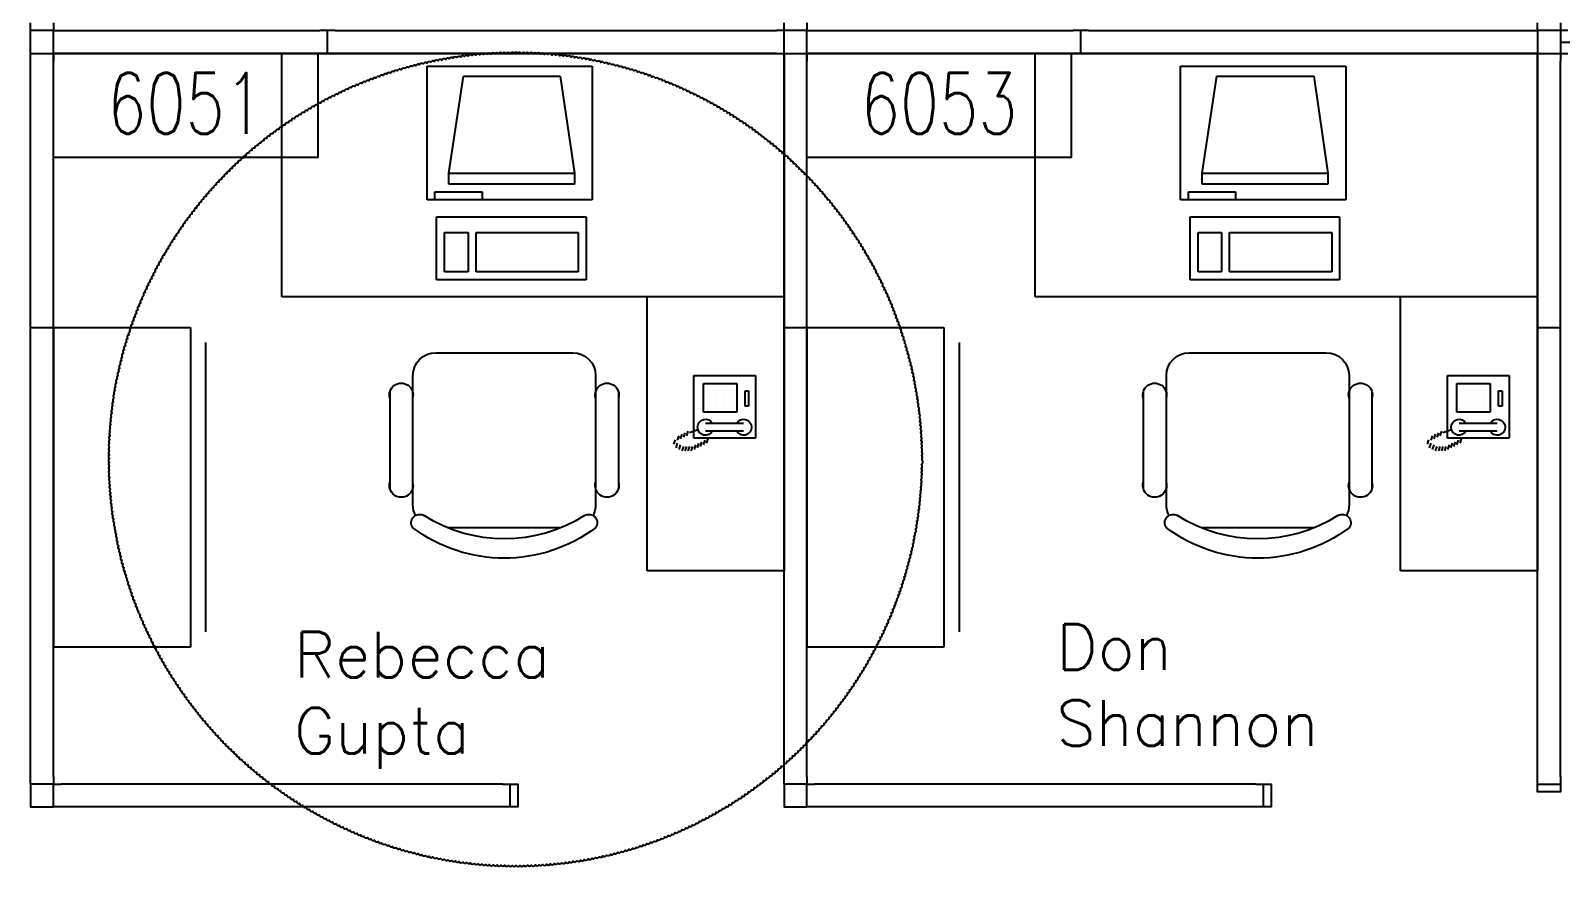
# Model space of a CAD drawing. Header units: millimetres. Extents: x 2510 to 2909, y 1470 to 1692.
# Drawn here: x 2510.5 to 2711.5, y 1469.7 to 1579.5 of the extents above; entities that cross this region are included whole.
import ezdxf
from ezdxf.enums import TextEntityAlignment as Align

# ---------------------------------------------------------------- set-up
doc = ezdxf.new("R2010")
doc.units = ezdxf.units.MM
for name, color, linetype in [('CHAIRS', 4, 'Continuous'), ('CPU', 6, 'Continuous'), ('EMPLOYEE', 1, 'Continuous'), ('FURNITURE', 3, 'Continuous'), ('PANELS_201', 6, 'Continuous'), ('PHONES', 4, 'Continuous'), ('RMNUM', 40, 'Continuous')]:
    doc.layers.add(name, color=color, linetype=linetype)
doc.styles.add('ARCHITXT', font='simplex.shx')
doc.styles.add('ROMANS', font='romans', dxfattribs={"width": 0.75, "height": 8})

# ---------------------------------------------------------------- blocks, each defined once
blk = doc.blocks.new('RMNUM')
at = {"layer": 'RMNUM'}
blk.add_lwpolyline([(-16.33354, 6.674702), (18.388073, 6.674702), (18.388073, -6.982766), (-16.33354, -6.982766), (-16.33354, 6.674702)], dxfattribs=at)
at = {"layer": 'RMNUM', "style": 'ROMANS', "width": 0.75}
blk.add_attdef('NUMBER', text='', height=8, dxfattribs=at).set_placement((1.027267, 0.114097), align=Align.MIDDLE_CENTER)
blk = doc.blocks.new('CHAIR7')
for p, q in [((5.12, 15.04), (17.88, 15.04)), ((20, 12), (3, 12)), ((0, 9), (0, -9)), ((23, -7.44), (23, 7.44)), ((3, -12), (20, -12)), ((5.12, -15), (17.88, -15))]:
    blk.add_line(p, q)
for centre, radius, start, end in [((5.56, 13.54), 1.56, 73.7398, 286.2602), ((17.44, 13.54), 1.56, 253.7398, 106.2602), ((22.34, 11.12), 1.1, 53.3099, 212.0274), ((3, 9), 3, 90, 180), ((20, 9), 3, 62.4156, 90), ((4.82, 0), 19.64, 327.5758, 32.4242), ((7, 0), 20, 323.1301, 36.8699), ((3, -9), 3, 180, 270), ((5.56, -13.5), 1.56, 73.7398, 286.2602), ((17.44, -13.5), 1.56, 253.7398, 106.2602), ((20, -9), 3, 270, 297.5844), ((22.34, -11.12), 1.1, 147.9726, 306.6901)]:
    blk.add_arc(centre, radius, start, end)
blk = doc.blocks.new('DESK2')
for p, q in [((33, 0), (-33, 0)), ((-33, 0), (-33, -68)), ((33, -32), (33, 0)), ((-33, -32), (33, -32)), ((-15, -68), (-15, -32)), ((-33, -68), (-15, -68))]:
    blk.add_line(p, q)
blk = doc.blocks.new('FC42X18D')
for p, q in [((-21, 0), (-21, -18)), ((-21, 0), (21, 0)), ((21, -18), (21, 0)), ((-21, -18), (21, -18)), ((-19, -20), (19, -20))]:
    blk.add_line(p, q)
blk = doc.blocks.new('RECTANG')
for p, q in [((1, 1), (0, 1)), ((0, 1), (0, 0)), ((1, 0), (1, 1)), ((0, 0), (1, 0))]:
    blk.add_line(p, q)
blk = doc.blocks.new('FNPHONE')
for p, q in [((-7.29, 6.54), (-7.29, 1.54)), ((-6.29, 6.54), (-6.29, 1.54)), ((-3.87, 4.85), (-3.87, 4.85)), ((-2.94, 4.85), (-2.94, 4.85)), ((-2, 4.85), (-2, 4.85)), ((-3.87, 3.91), (-3.87, 3.91)), ((-3.87, 2.97), (-3.87, 2.97)), ((-3.87, 2.03), (-3.87, 2.03)), ((-2.94, 3.91), (-2.94, 3.91)), ((-2.94, 2.97), (-2.94, 2.97)), ((-2.94, 2.03), (-2.94, 2.03)), ((-2, 3.91), (-2, 3.91)), ((-2, 2.97), (-2, 2.97)), ((-2, 2.03), (-2, 2.03)), ((-9.1, 0.22), (-9.7, 0.02)), ((-8.9, 0.62), (-9.5, 0.42)), ((-8.7, 1.02), (-9.3, 0.82)), ((-8.5, 1.42), (-9.1, 1.22)), ((-8.3, 1.82), (-8.9, 1.62)), ((-7.14, 0.56), (-7.5, -0.58)), ((-9.3, -0.18), (-9.9, -0.38)), ((-9.3, -0.58), (-9.9, -0.78)), ((-9.3, -0.98), (-9.9, -1.18)), ((-9.3, -1.38), (-9.9, -1.58)), ((-9.1, -1.78), (-9.7, -1.98)), ((-7.9, -1.98), (-8.5, -2.18)), ((-7.7, -1.58), (-8.3, -1.78)), ((-7.5, -1.18), (-8.1, -1.38)), ((-7.3, -0.78), (-7.9, -0.98)), ((-8.9, -2.18), (-9.5, -2.38)), ((-8.43, -2.46), (-9.03, -2.66))]:
    blk.add_line(p, q)
for centre, start, end in [((-6.79, 6.54), 298.4915, 241.5085), ((-6.79, 1.54), 118.4915, 61.5085)]:
    blk.add_arc(centre, 1.05, start, end)
for p, xscale, yscale, zscale in [((-8.21, 0), 8.20528234483245, 8.104073169521023, 8.20528234483245), ((-4.03, 6.72), 2.03125, 0.46875, 2.03125), ((-4.81, 1.25), 3.75, 4.375, 3.75)]:
    blk.add_blockref('RECTANG', p, dxfattribs=dict(xscale=xscale, yscale=yscale, zscale=zscale))
blk = doc.blocks.new('IBMAT', base_point=(61, 306))
for p, q in [((75, 307), (75, 306)), ((81, 307), (75, 307)), ((81, 306), (81, 307))]:
    blk.add_line(p, q)
at = {"xscale": 21, "yscale": 17, "zscale": 21}
blk.add_blockref('RECTANG', (61, 306), dxfattribs=at)
blk = doc.blocks.new('KEYBOARD', base_point=(60, 294))
for p, xscale, yscale, zscale in [((60, 294), 19, 8, 19), ((61, 295), 13, 5, 13), ((75, 295), 3, 5, 3)]:
    blk.add_blockref('RECTANG', p, dxfattribs=dict(xscale=xscale, yscale=yscale, zscale=zscale))
blk = doc.blocks.new('COMPUTER')
for p, q in [((-6.64, 16.23), (-8.5, 3.5)), ((6.08, 16.23), (-6.64, 16.23)), ((8, 3.5), (6.08, 16.23)), ((-8.5, 3.5), (-8.5, 2.04)), ((8, 3.5), (-8.5, 3.5)), ((-8.5, 2.04), (8, 2.04)), ((8, 2.04), (8, 3.5))]:
    blk.add_line(p, q)
at = {"xscale": 1.033846153846154, "yscale": 1.033846153846154, "zscale": 1.033846153846154}
for name, p in [('IBMAT', (-10.86, 0)), ('KEYBOARD', (-10.05, -10.5))]:
    blk.add_blockref(name, p, dxfattribs=at)

msp = doc.modelspace()

# ---------------------------------------------------------------- linework, layer by layer
msp.add_lwpolyline([(2627.51, 1523.13, 0.520567), (2627.5, 1523.63, 0.520567), (2627.5, 1524.13, 0.520567), (2627.49, 1524.63, 0.520567), (2627.47, 1525.13, 0.520567), (2627.45, 1525.63, 0.520567), (2627.42, 1526.13, 0.520567), (2627.39, 1526.63, 0.520567), (2627.36, 1527.13, 0.520567), (2627.32, 1527.63, 0.520567), (2627.27, 1528.12, 0.520567), (2627.22, 1528.62, 0.520567), (2627.17, 1529.12, 0.520567), (2627.11, 1529.61, 0.520567), (2627.05, 1530.11, 0.520567), (2626.98, 1530.61, 0.520567), (2626.91, 1531.1, 0.520567), (2626.83, 1531.59, 0.520567), (2626.75, 1532.09, 0.520567), (2626.66, 1532.58, 0.520567), (2626.57, 1533.07, 0.520567), (2626.48, 1533.56, 0.520567), (2626.38, 1534.05, 0.520567), (2626.27, 1534.54, 0.520567), (2626.16, 1535.03, 0.520567), (2626.05, 1535.52, 0.520567), (2625.93, 1536, 0.520567), (2625.81, 1536.49, 0.520567), (2625.68, 1536.97, 0.520567), (2625.55, 1537.45, 0.520567), (2625.41, 1537.93, 0.520567), (2625.27, 1538.41, 0.520567), (2625.13, 1538.89, 0.520567), (2624.98, 1539.37, 0.520567), (2624.82, 1539.84, 0.520567), (2624.66, 1540.32, 0.520567), (2624.5, 1540.79, 0.520567), (2624.33, 1541.26, 0.520567), (2624.16, 1541.73, 0.520567), (2623.98, 1542.2, 0.520567), (2623.8, 1542.67, 0.520567), (2623.62, 1543.13, 0.520567), (2623.43, 1543.59, 0.520567), (2623.23, 1544.05, 0.520567), (2623.03, 1544.51, 0.520567), (2622.83, 1544.97, 0.520567), (2622.63, 1545.42, 0.520567), (2622.41, 1545.88, 0.520567), (2622.2, 1546.33, 0.520567), (2621.98, 1546.78, 0.520567), (2621.76, 1547.23, 0.520567), (2621.53, 1547.67, 0.520567), (2621.3, 1548.11, 0.520567), (2621.06, 1548.55, 0.520567), (2620.82, 1548.99, 0.520567), (2620.57, 1549.43, 0.520567), (2620.33, 1549.86, 0.520567), (2620.07, 1550.29, 0.520567), (2619.82, 1550.72, 0.520567), (2619.56, 1551.15, 0.520567), (2619.29, 1551.57, 0.520567), (2619.02, 1552, 0.520567), (2618.75, 1552.42, 0.520567), (2618.47, 1552.83, 0.520567), (2618.19, 1553.25, 0.520567), (2617.91, 1553.66, 0.520567), (2617.62, 1554.07, 0.520567), (2617.33, 1554.47, 0.520567), (2617.03, 1554.88, 0.520567), (2616.73, 1555.28, 0.520567), (2616.43, 1555.67, 0.520567), (2616.12, 1556.07, 0.520567), (2615.81, 1556.46, 0.520567), (2615.5, 1556.85, 0.520567), (2615.18, 1557.23, 0.520567), (2614.86, 1557.62, 0.520567), (2614.54, 1558, 0.520567), (2614.21, 1558.37, 0.520567), (2613.88, 1558.75, 0.520567), (2613.54, 1559.12, 0.520567), (2613.2, 1559.49, 0.520567), (2612.86, 1559.85, 0.520567), (2612.51, 1560.21, 0.520567), (2612.16, 1560.57, 0.520567), (2611.81, 1560.92, 0.520567), (2611.45, 1561.28, 0.520567), (2611.1, 1561.62, 0.520567), (2610.73, 1561.97, 0.520567), (2610.37, 1562.31, 0.520567), (2610, 1562.65, 0.520567), (2609.63, 1562.98, 0.520567), (2609.25, 1563.31, 0.520567), (2608.87, 1563.64, 0.520567), (2608.49, 1563.96, 0.520567), (2608.11, 1564.28, 0.520567), (2607.72, 1564.6, 0.520567), (2607.33, 1564.91, 0.520567), (2606.94, 1565.22, 0.520567), (2606.54, 1565.53, 0.520567), (2606.14, 1565.83, 0.520567), (2605.74, 1566.13, 0.520567), (2605.34, 1566.42, 0.520567), (2604.93, 1566.71, 0.520567), (2604.52, 1567, 0.520567), (2604.11, 1567.28, 0.520567), (2603.69, 1567.56, 0.520567), (2603.28, 1567.83, 0.520567), (2602.86, 1568.1, 0.520567), (2602.43, 1568.37, 0.520567), (2602.01, 1568.63, 0.520567), (2601.58, 1568.89, 0.520567), (2601.15, 1569.15, 0.520567), (2600.72, 1569.4, 0.520567), (2600.28, 1569.65, 0.520567), (2599.84, 1569.89, 0.520567), (2599.41, 1570.13, 0.520567), (2598.96, 1570.36, 0.520567), (2598.52, 1570.59, 0.520567), (2598.07, 1570.82, 0.520567), (2597.63, 1571.04, 0.520567), (2597.18, 1571.26, 0.520567), (2596.72, 1571.47, 0.520567), (2596.27, 1571.68, 0.520567), (2595.81, 1571.89, 0.520567), (2595.36, 1572.09, 0.520567), (2594.9, 1572.28, 0.520567), (2594.44, 1572.48, 0.520567), (2593.97, 1572.66, 0.520567), (2593.51, 1572.85, 0.520567), (2593.04, 1573.03, 0.520567), (2592.57, 1573.2, 0.520567), (2592.1, 1573.37, 0.520567), (2591.63, 1573.54, 0.520567), (2591.16, 1573.7, 0.520567), (2590.68, 1573.86, 0.520567), (2590.21, 1574.01, 0.520567), (2589.73, 1574.16, 0.520567), (2589.25, 1574.3, 0.520567), (2588.77, 1574.44, 0.520567), (2588.29, 1574.57, 0.520567), (2587.8, 1574.7, 0.520567), (2587.32, 1574.83, 0.520567), (2586.84, 1574.95, 0.520567), (2586.35, 1575.07, 0.520567), (2585.86, 1575.18, 0.520567), (2585.37, 1575.29, 0.520567), (2584.88, 1575.39, 0.520567), (2584.39, 1575.49, 0.520567), (2583.9, 1575.58, 0.520567), (2583.41, 1575.67, 0.520567), (2582.92, 1575.76, 0.520567), (2582.42, 1575.83, 0.520567), (2581.93, 1575.91, 0.520567), (2581.44, 1575.98, 0.520567), (2580.94, 1576.05, 0.520567), (2580.44, 1576.11, 0.520567), (2579.95, 1576.16, 0.520567), (2579.45, 1576.22, 0.520567), (2578.95, 1576.26, 0.520567), (2578.45, 1576.31, 0.520567), (2577.95, 1576.34, 0.520567), (2577.46, 1576.38, 0.520567), (2576.96, 1576.41, 0.520567), (2576.46, 1576.43, 0.520567), (2575.96, 1576.45, 0.520567), (2575.46, 1576.46, 0.520567), (2574.96, 1576.47, 0.520567), (2574.46, 1576.48, 0.520567), (2573.96, 1576.48, 0.520567), (2573.46, 1576.47, 0.520567), (2572.96, 1576.47, 0.520567), (2572.46, 1576.45, 0.520567), (2571.96, 1576.43, 0.520567), (2571.46, 1576.41, 0.520567), (2570.96, 1576.38, 0.520567), (2570.46, 1576.35, 0.520567), (2569.96, 1576.31, 0.520567), (2569.46, 1576.27, 0.520567), (2568.97, 1576.23, 0.520567), (2568.47, 1576.18, 0.520567), (2567.97, 1576.12, 0.520567), (2567.48, 1576.06, 0.520567), (2566.98, 1575.99, 0.520567), (2566.48, 1575.92, 0.520567), (2565.99, 1575.85, 0.520567), (2565.5, 1575.77, 0.520567), (2565, 1575.69, 0.520567), (2564.51, 1575.6, 0.520567), (2564.02, 1575.51, 0.520567), (2563.53, 1575.41, 0.520567), (2563.04, 1575.31, 0.520567), (2562.55, 1575.2, 0.520567), (2562.06, 1575.09, 0.520567), (2561.58, 1574.97, 0.520567), (2561.09, 1574.85, 0.520567), (2560.61, 1574.73, 0.520567), (2560.13, 1574.6, 0.520567), (2559.64, 1574.47, 0.520567), (2559.16, 1574.33, 0.520567), (2558.68, 1574.19, 0.520567), (2558.21, 1574.04, 0.520567), (2557.73, 1573.89, 0.520567), (2557.25, 1573.73, 0.520567), (2556.78, 1573.57, 0.520567), (2556.31, 1573.4, 0.520567), (2555.84, 1573.24, 0.520567), (2555.37, 1573.06, 0.520567), (2554.9, 1572.88, 0.520567), (2554.44, 1572.7, 0.520567), (2553.97, 1572.51, 0.520567), (2553.51, 1572.32, 0.520567), (2553.05, 1572.13, 0.520567), (2552.59, 1571.93, 0.520567), (2552.14, 1571.72, 0.520567), (2551.68, 1571.51, 0.520567), (2551.23, 1571.3, 0.520567), (2550.78, 1571.08, 0.520567), (2550.33, 1570.86, 0.520567), (2549.88, 1570.64, 0.520567), (2549.44, 1570.41, 0.520567), (2549, 1570.17, 0.520567), (2548.56, 1569.94, 0.520567), (2548.12, 1569.69, 0.520567), (2547.69, 1569.45, 0.520567), (2547.25, 1569.2, 0.520567), (2546.82, 1568.94, 0.520567), (2546.39, 1568.69, 0.520567), (2545.97, 1568.42, 0.520567), (2545.55, 1568.16, 0.520567), (2545.12, 1567.89, 0.520567), (2544.71, 1567.61, 0.520567), (2544.29, 1567.34, 0.520567), (2543.88, 1567.05, 0.520567), (2543.47, 1566.77, 0.520567), (2543.06, 1566.48, 0.520567), (2542.65, 1566.18, 0.520567), (2542.25, 1565.89, 0.520567), (2541.85, 1565.59, 0.520567), (2541.46, 1565.28, 0.520567), (2541.06, 1564.97, 0.520567), (2540.67, 1564.66, 0.520567), (2540.28, 1564.35, 0.520567), (2539.9, 1564.03, 0.520567), (2539.52, 1563.7, 0.520567), (2539.14, 1563.38, 0.520567), (2538.76, 1563.05, 0.520567), (2538.39, 1562.71, 0.520567), (2538.02, 1562.38, 0.520567), (2537.66, 1562.04, 0.520567), (2537.29, 1561.69, 0.520567), (2536.93, 1561.35, 0.520567), (2536.58, 1561, 0.520567), (2536.22, 1560.64, 0.520567), (2535.87, 1560.28, 0.520567), (2535.53, 1559.92, 0.520567), (2535.18, 1559.56, 0.520567), (2534.84, 1559.19, 0.520567), (2534.51, 1558.82, 0.520567), (2534.17, 1558.45, 0.520567), (2533.85, 1558.07, 0.520567), (2533.52, 1557.69, 0.520567), (2533.2, 1557.31, 0.520567), (2532.88, 1556.93, 0.520567), (2532.56, 1556.54, 0.520567), (2532.25, 1556.15, 0.520567), (2531.95, 1555.75, 0.520567), (2531.64, 1555.36, 0.520567), (2531.34, 1554.96, 0.520567), (2531.05, 1554.55, 0.520567), (2530.75, 1554.15, 0.520567), (2530.46, 1553.74, 0.520567), (2530.18, 1553.33, 0.520567), (2529.9, 1552.91, 0.520567), (2529.62, 1552.5, 0.520567), (2529.35, 1552.08, 0.520567), (2529.08, 1551.66, 0.520567), (2528.81, 1551.24, 0.520567), (2528.55, 1550.81, 0.520567), (2528.29, 1550.38, 0.520567), (2528.04, 1549.95, 0.520567), (2527.79, 1549.52, 0.520567), (2527.55, 1549.08, 0.520567), (2527.3, 1548.64, 0.520567), (2527.07, 1548.2, 0.520567), (2526.83, 1547.76, 0.520567), (2526.61, 1547.31, 0.520567), (2526.38, 1546.87, 0.520567), (2526.16, 1546.42, 0.520567), (2525.94, 1545.97, 0.520567), (2525.73, 1545.52, 0.520567), (2525.53, 1545.06, 0.520567), (2525.32, 1544.6, 0.520567), (2525.12, 1544.15, 0.520567), (2524.93, 1543.68, 0.520567), (2524.74, 1543.22, 0.520567), (2524.55, 1542.76, 0.520567), (2524.37, 1542.29, 0.520567), (2524.19, 1541.83, 0.520567), (2524.02, 1541.36, 0.520567), (2523.85, 1540.89, 0.520567), (2523.69, 1540.41, 0.520567), (2523.53, 1539.94, 0.520567), (2523.37, 1539.46, 0.520567), (2523.22, 1538.99, 0.520567), (2523.07, 1538.51, 0.520567), (2522.93, 1538.03, 0.520567), (2522.79, 1537.55, 0.520567), (2522.66, 1537.07, 0.520567), (2522.53, 1536.58, 0.520567), (2522.41, 1536.1, 0.520567), (2522.29, 1535.61, 0.520567), (2522.18, 1535.13, 0.520567), (2522.07, 1534.64, 0.520567), (2521.96, 1534.15, 0.520567), (2521.86, 1533.66, 0.520567), (2521.76, 1533.17, 0.520567), (2521.67, 1532.68, 0.520567), (2521.58, 1532.19, 0.520567), (2521.5, 1531.69, 0.520567), (2521.42, 1531.2, 0.520567), (2521.35, 1530.71, 0.520567), (2521.28, 1530.21, 0.520567), (2521.22, 1529.71, 0.520567), (2521.16, 1529.22, 0.520567), (2521.1, 1528.72, 0.520567), (2521.05, 1528.22, 0.520567), (2521.01, 1527.72, 0.520567), (2520.97, 1527.23, 0.520567), (2520.93, 1526.73, 0.520567), (2520.9, 1526.23, 0.520567), (2520.87, 1525.73, 0.520567), (2520.85, 1525.23, 0.520567), (2520.83, 1524.73, 0.520567), (2520.82, 1524.23, 0.520567), (2520.81, 1523.73, 0.520567), (2520.81, 1523.23, 0.520567), (2520.81, 1522.73, 0.520567), (2520.82, 1522.23, 0.520567), (2520.83, 1521.73, 0.520567), (2520.84, 1521.23, 0.520567), (2520.86, 1520.73, 0.520567), (2520.89, 1520.23, 0.520567), (2520.92, 1519.73, 0.520567), (2520.95, 1519.23, 0.520567), (2520.99, 1518.74, 0.520567), (2521.03, 1518.24, 0.520567), (2521.08, 1517.74, 0.520567), (2521.14, 1517.24, 0.520567), (2521.19, 1516.75, 0.520567), (2521.25, 1516.25, 0.520567), (2521.32, 1515.75, 0.520567), (2521.39, 1515.26, 0.520567), (2521.47, 1514.77, 0.520567), (2521.55, 1514.27, 0.520567), (2521.64, 1513.78, 0.520567), (2521.73, 1513.29, 0.520567), (2521.82, 1512.8, 0.520567), (2521.92, 1512.31, 0.520567), (2522.02, 1511.82, 0.520567), (2522.13, 1511.33, 0.520567), (2522.24, 1510.84, 0.520567), (2522.36, 1510.36, 0.520567), (2522.48, 1509.87, 0.520567), (2522.61, 1509.39, 0.520567), (2522.74, 1508.9, 0.520567), (2522.88, 1508.42, 0.520567), (2523.02, 1507.94, 0.520567), (2523.16, 1507.47, 0.520567), (2523.31, 1506.99, 0.520567), (2523.46, 1506.51, 0.520567), (2523.62, 1506.04, 0.520567), (2523.78, 1505.56, 0.520567), (2523.95, 1505.09, 0.520567), (2524.12, 1504.62, 0.520567), (2524.3, 1504.16, 0.520567), (2524.48, 1503.69, 0.520567), (2524.66, 1503.22, 0.520567), (2524.85, 1502.76, 0.520567), (2525.04, 1502.3, 0.520567), (2525.24, 1501.84, 0.520567), (2525.44, 1501.38, 0.520567), (2525.65, 1500.93, 0.520567), (2525.86, 1500.47, 0.520567), (2526.07, 1500.02, 0.520567), (2526.29, 1499.57, 0.520567), (2526.52, 1499.12, 0.520567), (2526.74, 1498.68, 0.520567), (2526.97, 1498.24, 0.520567), (2527.21, 1497.8, 0.520567), (2527.45, 1497.36, 0.520567), (2527.69, 1496.92, 0.520567), (2527.94, 1496.49, 0.520567), (2528.19, 1496.05, 0.520567), (2528.45, 1495.62, 0.520567), (2528.71, 1495.2, 0.520567), (2528.97, 1494.77, 0.520567), (2529.24, 1494.35, 0.520567), (2529.51, 1493.93, 0.520567), (2529.79, 1493.51, 0.520567), (2530.07, 1493.1, 0.520567), (2530.35, 1492.69, 0.520567), (2530.64, 1492.28, 0.520567), (2530.93, 1491.87, 0.520567), (2531.22, 1491.47, 0.520567), (2531.52, 1491.07, 0.520567), (2531.82, 1490.67, 0.520567), (2532.13, 1490.27, 0.520567), (2532.44, 1489.88, 0.520567), (2532.75, 1489.49, 0.520567), (2533.07, 1489.1, 0.520567), (2533.39, 1488.72, 0.520567), (2533.71, 1488.34, 0.520567), (2534.04, 1487.96, 0.520567), (2534.37, 1487.59, 0.520567), (2534.71, 1487.22, 0.520567), (2535.05, 1486.85, 0.520567), (2535.39, 1486.48, 0.520567), (2535.73, 1486.12, 0.520567), (2536.08, 1485.76, 0.520567), (2536.43, 1485.41, 0.520567), (2536.79, 1485.06, 0.520567), (2537.15, 1484.71, 0.520567), (2537.51, 1484.36, 0.520567), (2537.87, 1484.02, 0.520567), (2538.24, 1483.68, 0.520567), (2538.61, 1483.35, 0.520567), (2538.99, 1483.02, 0.520567), (2539.37, 1482.69, 0.520567), (2539.75, 1482.36, 0.520567), (2540.13, 1482.04, 0.520567), (2540.52, 1481.73, 0.520567), (2540.91, 1481.41, 0.520567), (2541.3, 1481.1, 0.520567), (2541.69, 1480.8, 0.520567), (2542.09, 1480.49, 0.520567), (2542.49, 1480.2, 0.520567), (2542.9, 1479.9, 0.520567), (2543.3, 1479.61, 0.520567), (2543.71, 1479.32, 0.520567), (2544.13, 1479.04, 0.520567), (2544.54, 1478.76, 0.520567), (2544.96, 1478.48, 0.520567), (2545.38, 1478.21, 0.520567), (2545.8, 1477.94, 0.520567), (2546.22, 1477.68, 0.520567), (2546.65, 1477.42, 0.520567), (2547.08, 1477.16, 0.520567), (2547.51, 1476.91, 0.520567), (2547.95, 1476.66, 0.520567), (2548.38, 1476.42, 0.520567), (2548.82, 1476.18, 0.520567), (2549.26, 1475.95, 0.520567), (2549.71, 1475.72, 0.520567), (2550.15, 1475.49, 0.520567), (2550.6, 1475.27, 0.520567), (2551.05, 1475.05, 0.520567), (2551.5, 1474.83, 0.520567), (2551.95, 1474.62, 0.520567), (2552.41, 1474.42, 0.520567), (2552.87, 1474.21, 0.520567), (2553.33, 1474.02, 0.520567), (2553.79, 1473.82, 0.520567), (2554.25, 1473.63, 0.520567), (2554.72, 1473.45, 0.520567), (2555.18, 1473.27, 0.520567), (2555.65, 1473.09, 0.520567), (2556.12, 1472.92, 0.520567), (2556.59, 1472.76, 0.520567), (2557.06, 1472.59, 0.520567), (2557.54, 1472.44, 0.520567), (2558.01, 1472.28, 0.520567), (2558.49, 1472.13, 0.520567), (2558.97, 1471.99, 0.520567), (2559.45, 1471.85, 0.520567), (2559.93, 1471.71, 0.520567), (2560.41, 1471.58, 0.520567), (2560.9, 1471.46, 0.520567), (2561.38, 1471.33, 0.520567), (2561.87, 1471.22, 0.520567), (2562.36, 1471.1, 0.520567), (2562.84, 1471, 0.520567), (2563.33, 1470.89, 0.520567), (2563.82, 1470.79, 0.520567), (2564.31, 1470.7, 0.520567), (2564.81, 1470.61, 0.520567), (2565.3, 1470.52, 0.520567), (2565.79, 1470.44, 0.520567), (2566.29, 1470.37, 0.520567), (2566.78, 1470.29, 0.520567), (2567.28, 1470.23, 0.520567), (2567.77, 1470.17, 0.520567), (2568.27, 1470.11, 0.520567), (2568.77, 1470.05, 0.520567), (2569.26, 1470.01, 0.520567), (2569.76, 1469.96, 0.520567), (2570.26, 1469.92, 0.520567), (2570.76, 1469.89, 0.520567), (2571.26, 1469.86, 0.520567), (2571.76, 1469.84, 0.520567), (2572.26, 1469.82, 0.520567), (2572.76, 1469.8, 0.520567), (2573.26, 1469.79, 0.520567), (2573.76, 1469.78, 0.520567), (2574.26, 1469.78, 0.520567), (2574.76, 1469.79, 0.520567), (2575.26, 1469.79, 0.520567), (2575.76, 1469.81, 0.520567), (2576.26, 1469.82, 0.520567), (2576.76, 1469.85, 0.520567), (2577.26, 1469.87, 0.520567), (2577.75, 1469.9, 0.520567), (2578.25, 1469.94, 0.520567), (2578.75, 1469.98, 0.520567), (2579.25, 1470.03, 0.520567), (2579.75, 1470.08, 0.520567), (2580.24, 1470.13, 0.520567), (2580.74, 1470.19, 0.520567), (2581.24, 1470.25, 0.520567), (2581.73, 1470.32, 0.520567), (2582.23, 1470.4, 0.520567), (2582.72, 1470.47, 0.520567), (2583.21, 1470.56, 0.520567), (2583.71, 1470.64, 0.520567), (2584.2, 1470.73, 0.520567), (2584.69, 1470.83, 0.520567), (2585.18, 1470.93, 0.520567), (2585.67, 1471.04, 0.520567), (2586.15, 1471.15, 0.520567), (2586.64, 1471.26, 0.520567), (2587.13, 1471.38, 0.520567), (2587.61, 1471.51, 0.520567), (2588.09, 1471.63, 0.520567), (2588.58, 1471.77, 0.520567), (2589.06, 1471.9, 0.520567), (2589.54, 1472.05, 0.520567), (2590.01, 1472.19, 0.520567), (2590.49, 1472.34, 0.520567), (2590.97, 1472.5, 0.520567), (2591.44, 1472.66, 0.520567), (2591.91, 1472.82, 0.520567), (2592.38, 1472.99, 0.520567), (2592.85, 1473.16, 0.520567), (2593.32, 1473.34, 0.520567), (2593.79, 1473.52, 0.520567), (2594.25, 1473.71, 0.520567), (2594.71, 1473.9, 0.520567), (2595.17, 1474.09, 0.520567), (2595.63, 1474.29, 0.520567), (2596.09, 1474.5, 0.520567), (2596.54, 1474.71, 0.520567), (2597, 1474.92, 0.520567), (2597.45, 1475.13, 0.520567), (2597.9, 1475.35, 0.520567), (2598.34, 1475.58, 0.520567), (2598.79, 1475.81, 0.520567), (2599.23, 1476.04, 0.520567), (2599.67, 1476.28, 0.520567), (2600.11, 1476.52, 0.520567), (2600.54, 1476.76, 0.520567), (2600.98, 1477.01, 0.520567), (2601.41, 1477.27, 0.520567), (2601.84, 1477.52, 0.520567), (2602.26, 1477.78, 0.520567), (2602.69, 1478.05, 0.520567), (2603.11, 1478.32, 0.520567), (2603.53, 1478.59, 0.520567), (2603.94, 1478.87, 0.520567), (2604.36, 1479.15, 0.520567), (2604.77, 1479.44, 0.520567), (2605.17, 1479.72, 0.520567), (2605.58, 1480.02, 0.520567), (2605.98, 1480.31, 0.520567), (2606.38, 1480.61, 0.520567), (2606.78, 1480.92, 0.520567), (2607.17, 1481.23, 0.520567), (2607.57, 1481.54, 0.520567), (2607.95, 1481.85, 0.520567), (2608.34, 1482.17, 0.520567), (2608.72, 1482.49, 0.520567), (2609.1, 1482.82, 0.520567), (2609.48, 1483.15, 0.520567), (2609.85, 1483.48, 0.520567), (2610.22, 1483.82, 0.520567), (2610.59, 1484.16, 0.520567), (2610.95, 1484.5, 0.520567), (2611.31, 1484.85, 0.520567), (2611.67, 1485.2, 0.520567), (2612.02, 1485.55, 0.520567), (2612.37, 1485.91, 0.520567), (2612.72, 1486.27, 0.520567), (2613.06, 1486.63, 0.520567), (2613.4, 1486.99, 0.520567), (2613.74, 1487.36, 0.520567), (2614.07, 1487.74, 0.520567), (2614.4, 1488.11, 0.520567), (2614.73, 1488.49, 0.520567), (2615.05, 1488.87, 0.520567), (2615.37, 1489.26, 0.520567), (2615.69, 1489.65, 0.520567), (2616, 1490.04, 0.520567), (2616.31, 1490.43, 0.520567), (2616.61, 1490.83, 0.520567), (2616.91, 1491.23, 0.520567), (2617.21, 1491.63, 0.520567), (2617.51, 1492.03, 0.520567), (2617.79, 1492.44, 0.520567), (2618.08, 1492.85, 0.520567), (2618.36, 1493.26, 0.520567), (2618.64, 1493.68, 0.520567), (2618.91, 1494.1, 0.520567), (2619.18, 1494.52, 0.520567), (2619.45, 1494.94, 0.520567), (2619.71, 1495.37, 0.520567), (2619.97, 1495.79, 0.520567), (2620.23, 1496.23, 0.520567), (2620.48, 1496.66, 0.520567), (2620.72, 1497.09, 0.520567), (2620.96, 1497.53, 0.520567), (2621.2, 1497.97, 0.520567), (2621.44, 1498.41, 0.520567), (2621.66, 1498.86, 0.520567), (2621.89, 1499.3, 0.520567), (2622.11, 1499.75, 0.520567), (2622.33, 1500.2, 0.520567), (2622.54, 1500.65, 0.520567), (2622.75, 1501.11, 0.520567), (2622.95, 1501.57, 0.520567), (2623.15, 1502.02, 0.520567), (2623.35, 1502.48, 0.520567), (2623.54, 1502.95, 0.520567), (2623.73, 1503.41, 0.520567), (2623.91, 1503.87, 0.520567), (2624.09, 1504.34, 0.520567), (2624.26, 1504.81, 0.520567), (2624.43, 1505.28, 0.520567), (2624.6, 1505.75, 0.520567), (2624.76, 1506.23, 0.520567), (2624.91, 1506.7, 0.520567), (2625.07, 1507.18, 0.520567), (2625.21, 1507.66, 0.520567), (2625.36, 1508.14, 0.520567), (2625.49, 1508.62, 0.520567), (2625.63, 1509.1, 0.520567), (2625.76, 1509.58, 0.520567), (2625.88, 1510.06, 0.520567), (2626, 1510.55, 0.520567), (2626.12, 1511.04, 0.520567), (2626.23, 1511.52, 0.520567), (2626.34, 1512.01, 0.520567), (2626.44, 1512.5, 0.520567), (2626.53, 1512.99, 0.520567), (2626.63, 1513.48, 0.520567), (2626.72, 1513.98, 0.520567), (2626.8, 1514.47, 0.520567), (2626.88, 1514.96, 0.520567), (2626.95, 1515.46, 0.520567), (2627.02, 1515.95, 0.520567), (2627.09, 1516.45, 0.520567), (2627.15, 1516.94, 0.520567), (2627.2, 1517.44, 0.520567), (2627.25, 1517.94, 0.520567), (2627.3, 1518.44, 0.520567), (2627.34, 1518.93, 0.520567), (2627.38, 1519.43, 0.520567), (2627.41, 1519.93, 0.520567), (2627.44, 1520.43, 0.520567), (2627.46, 1520.93, 0.520567), (2627.48, 1521.43, 0.520567), (2627.49, 1521.93, 0.520567), (2627.5, 1522.43, 0.520567)], format="xyb", close=True)
at = {"layer": 'PANELS_201', "linetype": 'Continuous'}
for p, q in [((2514.46, 1579.47), (2548.46, 1579.47)), ((2550.46, 1579.47), (2608.46, 1579.47)), ((2613.46, 1579.47), (2647.46, 1579.47)), ((2649.46, 1579.47), (2707.46, 1579.47)), ((2548.46, 1576.47), (2514.46, 1576.47)), ((2608.46, 1576.47), (2550.46, 1576.47)), ((2647.46, 1576.47), (2613.46, 1576.47)), ((2707.46, 1576.47), (2649.46, 1576.47))]:
    msp.add_line(p, q, dxfattribs=at)
for points in [[(2513.46, 1580.47), (2513.46, 1579.47), (2510.46, 1579.47), (2510.46, 1580.47)], [(2612.46, 1580.47), (2612.46, 1579.47), (2609.46, 1579.47), (2609.46, 1580.47)], [(2711.46, 1580.47), (2711.46, 1579.47), (2708.46, 1579.47), (2708.46, 1580.47)], [(2510.46, 1576.47), (2510.46, 1579.47)], [(2514.46, 1576.47), (2513.46, 1576.47), (2513.46, 1579.47), (2514.46, 1579.47)], [(2550.46, 1579.47), (2548.46, 1579.47)], [(2549.46, 1576.47), (2549.46, 1579.47)], [(2608.46, 1576.47), (2609.46, 1576.47), (2609.46, 1579.47), (2608.46, 1579.47)], [(2613.46, 1576.47), (2612.46, 1576.47), (2612.46, 1579.47), (2613.46, 1579.47)], [(2649.46, 1579.47), (2647.46, 1579.47)], [(2648.46, 1576.47), (2648.46, 1579.47)], [(2707.46, 1579.47), (2708.46, 1579.47), (2708.46, 1576.47), (2707.46, 1576.47)], [(2712.46, 1579.47), (2711.46, 1579.47), (2711.46, 1576.47), (2712.46, 1576.47)], [(2711.46, 1577.97), (2771.46, 1577.97)], [(2510.46, 1575.47), (2510.46, 1576.47), (2513.46, 1576.47), (2513.46, 1575.47)], [(2550.46, 1576.47), (2548.46, 1576.47)], [(2609.46, 1575.47), (2609.46, 1576.47), (2612.46, 1576.47), (2612.46, 1575.47)], [(2649.46, 1576.47), (2647.46, 1576.47)], [(2708.46, 1575.47), (2708.46, 1576.47), (2711.46, 1576.47), (2711.46, 1575.47)], [(2510.46, 1541.47), (2510.46, 1575.47)], [(2513.46, 1541.47), (2513.46, 1575.47)], [(2609.46, 1541.47), (2609.46, 1575.47)], [(2612.46, 1541.47), (2612.46, 1575.47)], [(2708.46, 1541.47), (2708.46, 1575.47)], [(2711.46, 1541.47), (2711.46, 1575.47)], [(2510.46, 1539.47), (2510.46, 1541.47)], [(2510.46, 1540.47), (2513.46, 1540.47)], [(2513.46, 1539.47), (2513.46, 1541.47)], [(2609.46, 1539.47), (2609.46, 1541.47)], [(2609.46, 1540.47), (2612.46, 1540.47)], [(2612.46, 1539.47), (2612.46, 1541.47)], [(2708.46, 1539.47), (2708.46, 1541.47)], [(2708.46, 1540.47), (2711.46, 1540.47)], [(2711.46, 1539.47), (2711.46, 1541.47)], [(2510.46, 1481.47), (2510.46, 1539.47)], [(2513.46, 1481.47), (2513.46, 1539.47)], [(2609.46, 1481.47), (2609.46, 1539.47)], [(2612.46, 1481.47), (2612.46, 1539.47)], [(2708.46, 1481.47), (2708.46, 1539.47)], [(2711.46, 1481.47), (2711.46, 1539.47)], [(2513.46, 1481.47), (2513.46, 1480.47), (2510.46, 1480.47), (2510.46, 1481.47)], [(2612.46, 1481.47), (2612.46, 1480.47), (2609.46, 1480.47), (2609.46, 1481.47)], [(2711.46, 1481.47), (2711.46, 1480.47), (2711.46, 1479.47), (2708.46, 1479.47), (2708.46, 1481.47)], [(2510.46, 1480.47), (2510.46, 1477.47), (2513.46, 1477.47)], [(2514.46, 1477.47), (2513.46, 1477.47), (2513.46, 1480.47), (2514.46, 1480.47)], [(2572.46, 1480.47), (2514.46, 1480.47)], [(2572.46, 1480.47), (2573.46, 1480.47), (2574.46, 1480.47), (2574.46, 1477.47), (2572.46, 1477.47)], [(2573.46, 1477.47), (2573.46, 1480.47)], [(2609.46, 1480.47), (2609.46, 1477.47), (2612.46, 1477.47)], [(2613.46, 1477.47), (2612.46, 1477.47), (2612.46, 1480.47), (2613.46, 1480.47)], [(2671.46, 1480.47), (2613.46, 1480.47)], [(2671.46, 1480.47), (2672.46, 1480.47), (2673.46, 1480.47), (2673.46, 1477.47), (2671.46, 1477.47)], [(2672.46, 1477.47), (2672.46, 1480.47)], [(2708.46, 1480.47), (2711.46, 1480.47)], [(2572.46, 1477.47), (2514.46, 1477.47)], [(2671.46, 1477.47), (2613.46, 1477.47)]]:
    msp.add_lwpolyline(points, dxfattribs=at)

# ---------------------------------------------------------------- block references
for p, values in [((2529.8, 1569.79), {'NUMBER': '6051'}), ((2628.8, 1569.79), {'NUMBER': '6053'})]:
    msp.add_blockref('RMNUM', p).add_auto_attribs(values)
at = {"layer": 'CHAIRS', "lineweight": -3, "xscale": -1, "rotation": 90}
for p in [(2572.7, 1537.15), (2671.7, 1537.15)]:
    msp.add_blockref('CHAIR7', p, dxfattribs=at)
at = {"layer": 'CPU', "lineweight": -3, "xscale": -1}
for p in [(2573.41, 1557.24), (2672.41, 1557.24)]:
    msp.add_blockref('COMPUTER', p, dxfattribs=at)
at = {"layer": 'FURNITURE', "lineweight": -3, "xscale": -1}
for p in [(2576.46, 1576.47), (2675.46, 1576.47)]:
    msp.add_blockref('DESK2', p, dxfattribs=at)
at = {"layer": 'FURNITURE', "lineweight": -3, "xscale": -1, "rotation": 90}
for p in [(2513.46, 1519.47), (2612.46, 1519.47)]:
    msp.add_blockref('FC42X18D', p, dxfattribs=at)
at = {"layer": 'PHONES', "lineweight": -3, "xscale": -1, "rotation": 270}
for p in [(2597.61, 1534.14), (2696.61, 1534.14)]:
    msp.add_blockref('FNPHONE', p, dxfattribs=at)

# ---------------------------------------------------------------- texts
at = {"layer": 'EMPLOYEE', "lineweight": -3, "char_height": 6, "attachment_point": 1, "style": 'ARCHITXT'}
for s, insert, width in [('\\A1;Don\\PShannon', (2645.25, 1501.49), 32.6071), ('\\A1;Rebecca\\PGupta', (2545.07, 1500.47), 32.0668)]:
    msp.add_mtext(s, dxfattribs=dict(at, insert=insert, width=width))

doc.saveas('drawing.dxf')
